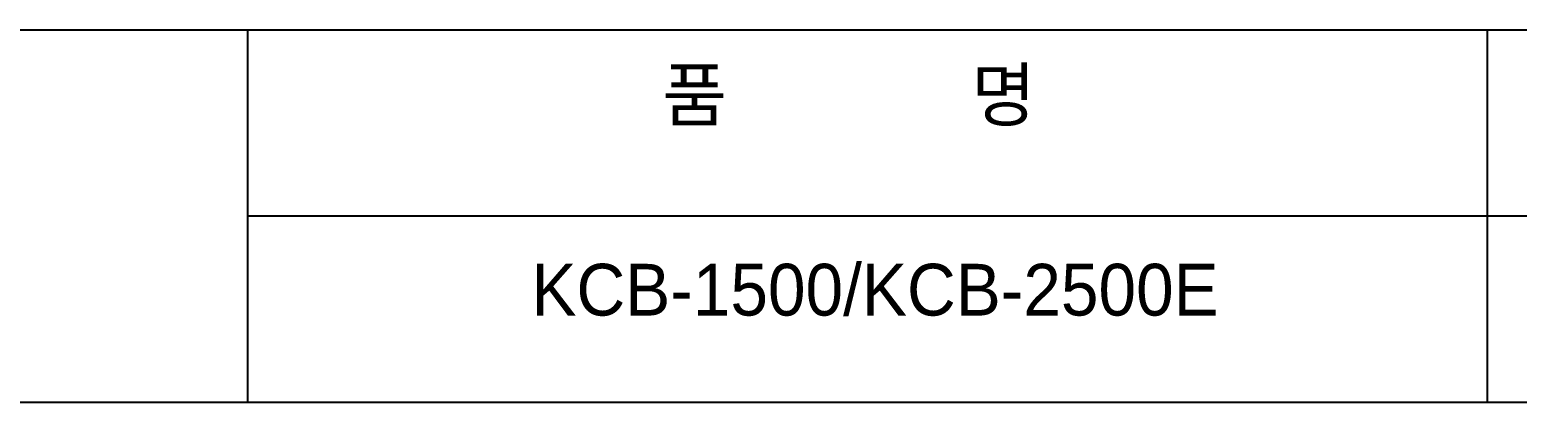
# Model space of a CAD drawing. Extents: x 8663 to 11443, y -20992 to -18942.
# Drawn here: x 9182 to 9902, y -19247 to -19067 of the extents above; entities that cross this region are included whole.
import ezdxf
from ezdxf.enums import TextEntityAlignment as Align

# ---------------------------------------------------------------- set-up
doc = ezdxf.new("R2010")
doc.units = 0
doc.layers.add('TEXT', color=7, linetype='CONTINUOUS')
doc.layers.add('도각라인', color=255, linetype='CONTINUOUS')
doc.styles.add('타이틀', font='H2GTRM.TTF', dxfattribs={"height": 25})

msp = doc.modelspace()

# ---------------------------------------------------------------- linework, layer by layer
at = {"layer": '도각라인', "color": 7}
for p, q in [((8787.66, -19067.45), (11317.66, -19067.45)), ((9287.66, -19247.45), (9287.66, -19067.45)), ((9887.66, -19247.45), (9887.66, -19067.45)), ((9287.66, -19157.45), (11317.66, -19157.45)), ((8787.66, -19247.45), (11317.66, -19247.45))]:
    msp.add_line(p, q, dxfattribs=at)

# ---------------------------------------------------------------- texts
at = {"layer": 'TEXT', "style": '타이틀'}
for s, p in [('품             명', (9578.63, -19111.39)), ('KCB-1500/KCB-2500E', (9591.2, -19205.57))]:
    msp.add_text(s, height=25, dxfattribs=at).set_placement(p, align=Align.CENTER)

doc.saveas('drawing.dxf')
